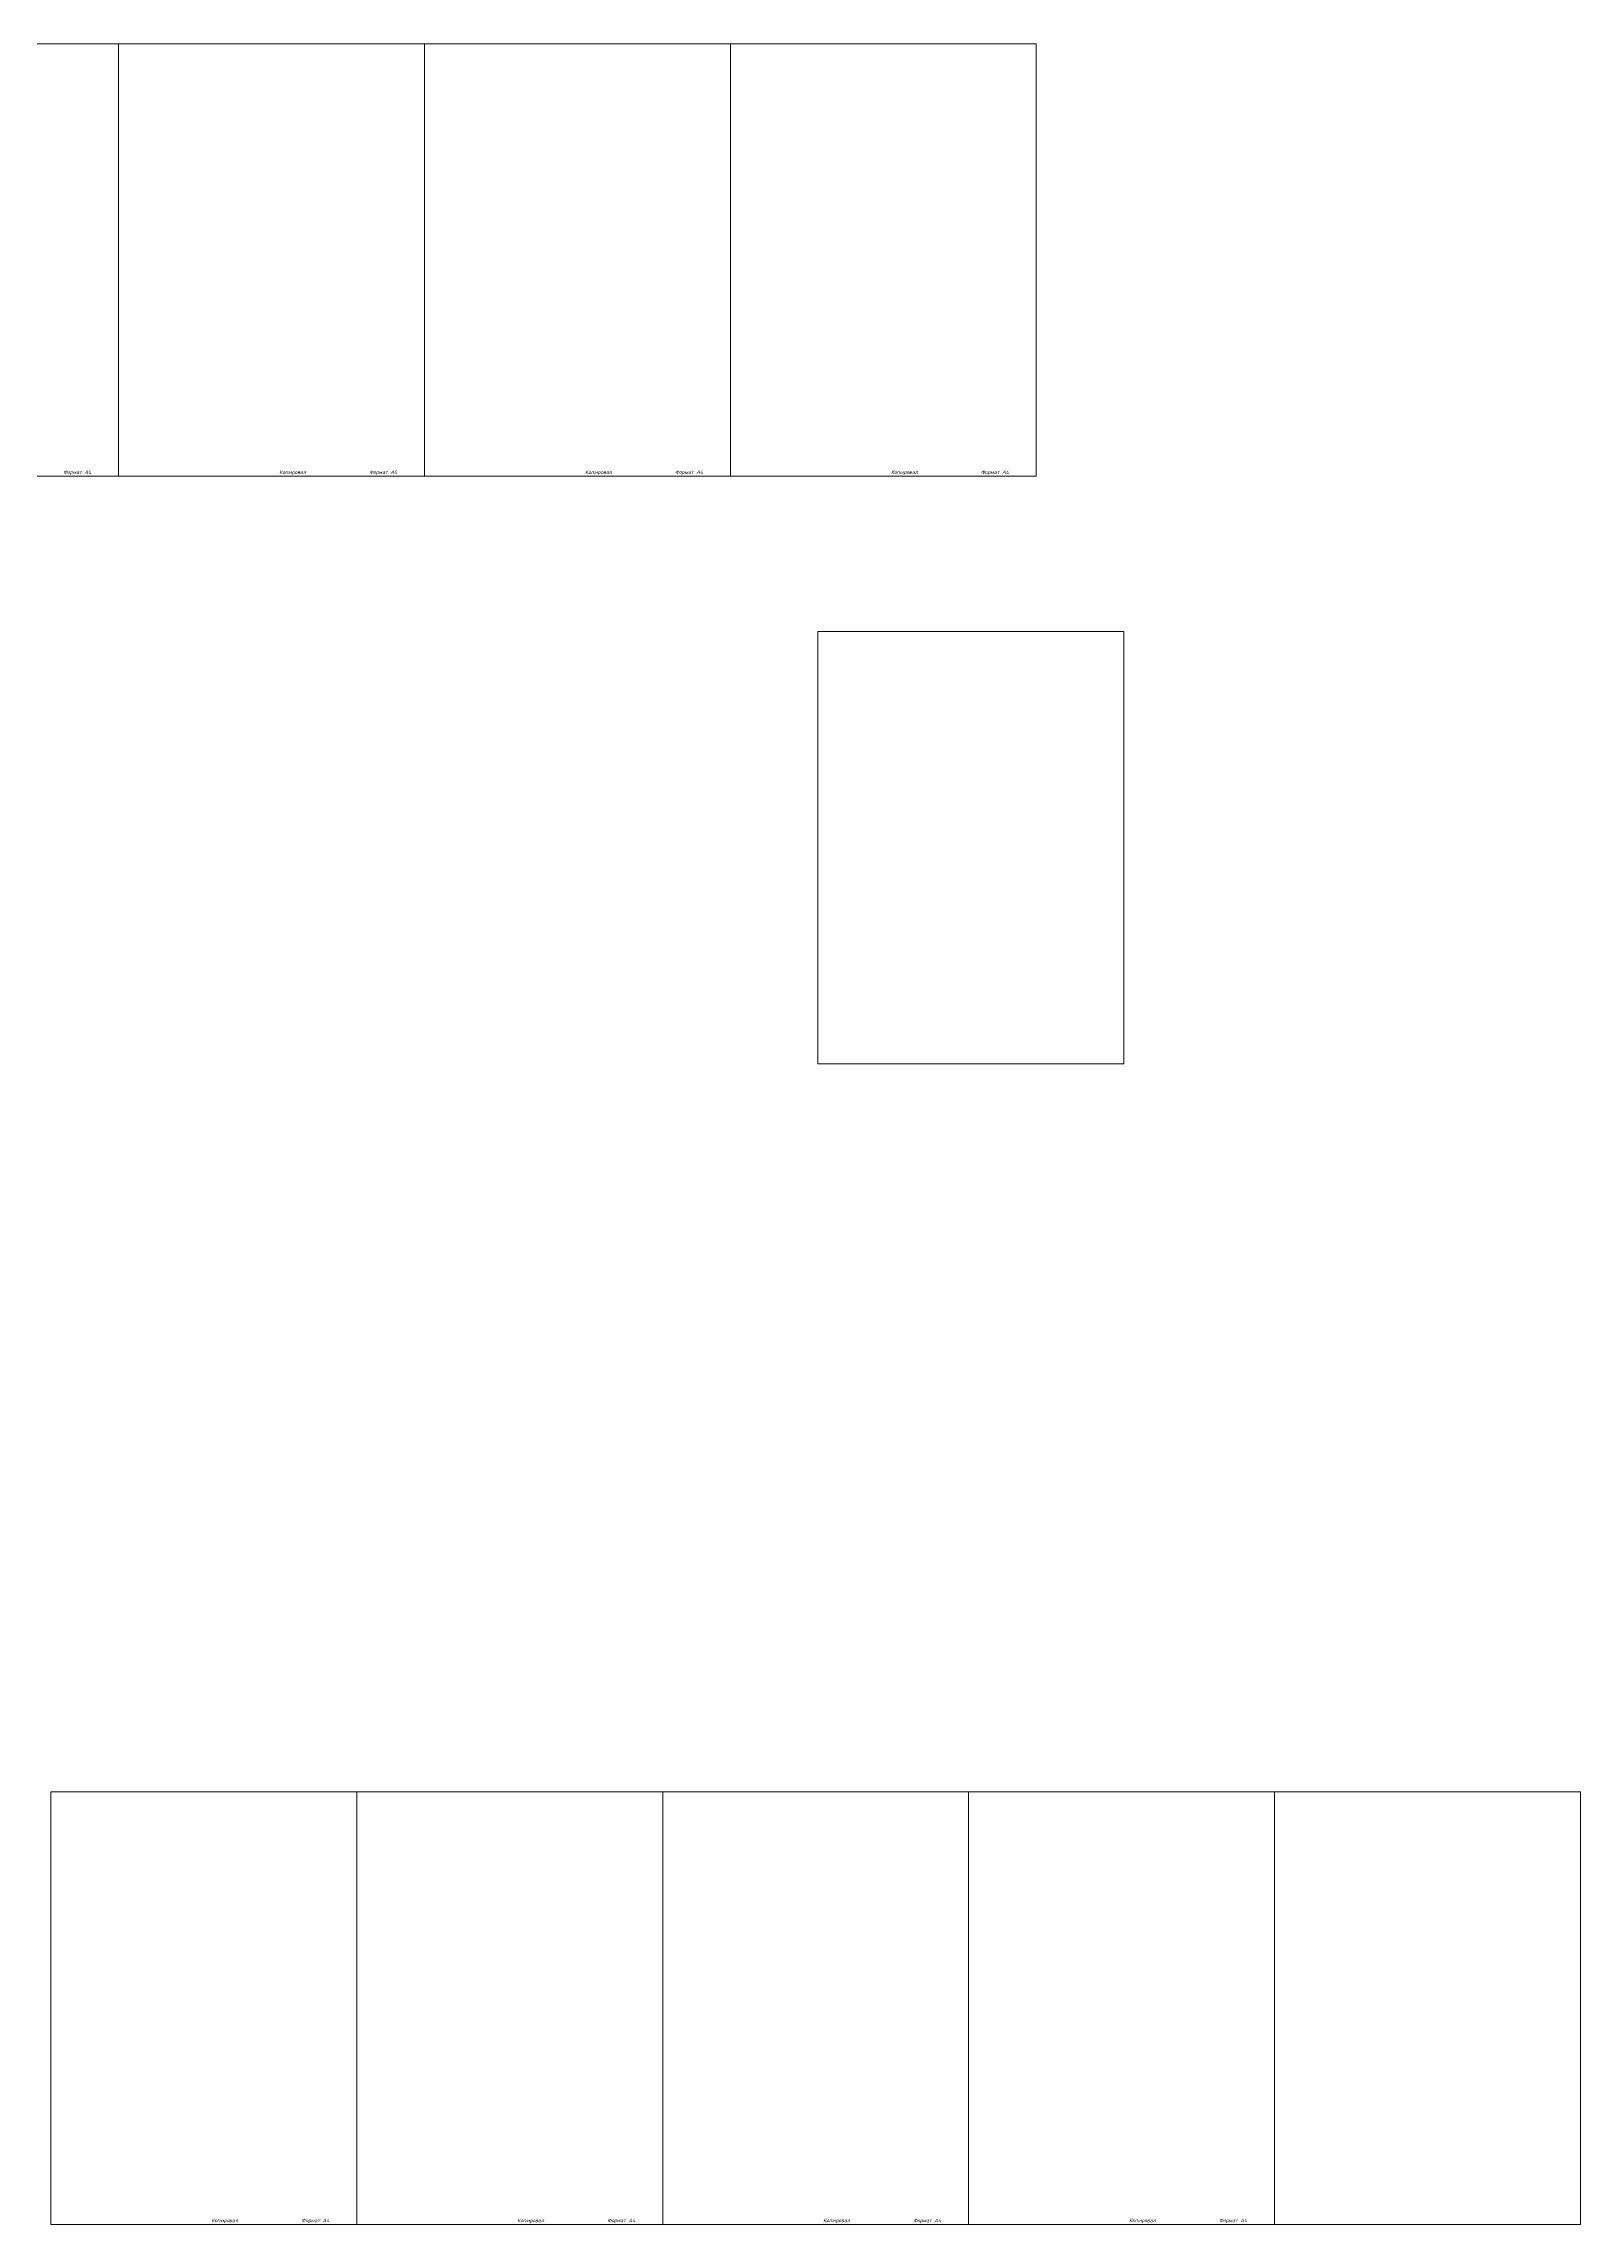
# Model space of a CAD drawing. Header units: millimetres. Extents: x -266 to 8003, y 0 to 8682.
# Drawn here: x 1285 to 2340, y 0 to 1497 of the extents above; entities that cross this region are included whole.
import ezdxf

# ---------------------------------------------------------------- set-up
doc = ezdxf.new("R2010")
doc.units = ezdxf.units.MM
doc.styles.add('GENISO_1', font='geniso.shx', dxfattribs={"oblique": 15, "height": 3.5})

msp = doc.modelspace()

# ---------------------------------------------------------------- linework, layer by layer
at = {"lineweight": 20}
for points in [[(1126.5, 1200.2), (1336.5, 1200.2), (1336.5, 1497.2), (1126.5, 1497.2)], [(1336.5, 1200.2), (1546.5, 1200.2), (1546.5, 1497.2), (1336.5, 1497.2)], [(1546.5, 1200.2), (1756.5, 1200.2), (1756.5, 1497.2), (1546.5, 1497.2)], [(1756.5, 1200.2), (1966.5, 1200.2), (1966.5, 1497.2), (1756.5, 1497.2)], [(1816.5, 796.7), (2026.5, 796.7), (2026.5, 1093.7), (1816.5, 1093.7)], [(1290, 0), (1500, 0), (1500, 297), (1290, 297)], [(1500, 0), (1710, 0), (1710, 297), (1500, 297)], [(1710, 0), (1920, 0), (1920, 297), (1710, 297)], [(1920, 0), (2130, 0), (2130, 297), (1920, 297)], [(2130, 0), (2340, 0), (2340, 297), (2130, 297)]]:
    msp.add_lwpolyline(points, close=True, dxfattribs=at)

# ---------------------------------------------------------------- texts
at = {"lineweight": 40, "style": 'GENISO_1', "oblique": 15}
for s, p in [('Формат А4', (1298.5, 1201.8)), ('Копировал', (1446.8, 1201.8)), ('Формат А4', (1508.5, 1201.8)), ('Копировал', (1656.8, 1201.8)), ('Формат А4', (1718.5, 1201.8)), ('Копировал', (1866.8, 1201.8)), ('Формат А4', (1928.5, 1201.8)), ('Копировал', (1400.2, 1.5)), ('Формат А4', (1462, 1.5)), ('Копировал', (1610.2, 1.5)), ('Формат А4', (1672, 1.5)), ('Копировал', (1820.2, 1.5)), ('Формат А4', (1882, 1.5)), ('Копировал', (2030.2, 1.5)), ('Формат А4', (2092, 1.5))]:
    msp.add_text(s, height=2.5, dxfattribs=at).set_placement(p)

doc.saveas('drawing.dxf')
